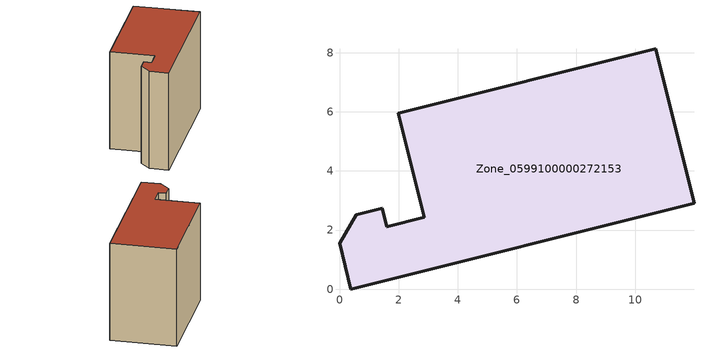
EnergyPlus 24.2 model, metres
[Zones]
Zone_0599100000272153
 floor ground (C_G): 0.39,0 0,1.55 0.56,2.51 1.45,2.73 1.6,2.11 2.87,2.43 1.99,5.95 10.69,8.13 11.99,2.91 z0
 wall outside (C_F): 0,1.55 0.39,0 11.99,2.91 10.69,8.13 1.99,5.95 2.87,2.43 1.6,2.11 1.45,2.73 0.56,2.51 0,1.55 z0:8.37
 roof outside (C_R): 0.39,0 11.99,2.91 10.69,8.13 1.99,5.95 2.87,2.43 1.6,2.11 1.45,2.73 0.56,2.51 0,1.55 z8.37
[BUILDING]
Pand.0599100000272153: North Axis=0; Terrain=City; Loads Convergence Tolerance Value=0.04; Temperature Convergence Tolerance Value=0.4; Solar Distribution=FullExterior; Maximum Number of Warmup Days=25; Minimum Number of Warmup Days=1
[Site:Location]
Rotterdam.The.Hague.AP_ZH_NLD Design_Conditions: Latitude=51.96; Longitude=4.45; Time Zone=1; Elevation=-4.5
[SITE:GROUNDTEMPERATURE:BUILDINGSURFACE]
18, 18, 18, 18, 18, 18, 18, 18, 18, 18, 18, 18
[MATERIAL] Thermal Absorptance=0.9; Solar Absorptance=0.7; Visible Absorptance=0.7
Name | Roughness | Thickness | Conductivity | Density | Specific Heat
G.TI.1975-1991 | MediumSmooth | 0.15 | 0.288461 | 540 | 1210
F.TI.1975-1991 | Rough | 0.3 | 0.230769 | 1920 | 840
R.TI.1975-1991 | MediumRough | 0.2 | 0.153846 | 1500 | 1000
[CONSTRUCTION]
C_G: G.TI.1975-1991
C_F: F.TI.1975-1991
C_R: R.TI.1975-1991
[ZONE]
Zone_0599100000272153: Type=1; Multiplier=1; Ceiling Height=Autocalculate; Volume=Autocalculate; Floor Area=autocalculate; Part of Total Floor Area=Yes
[ZONEINFILTRATION:DESIGNFLOWRATE]
Infil_Zone_0599100000272153: Zone or ZoneList or Space or SpaceList=Zone_0599100000272153; Schedule=AlwaysOn; Design Flow Rate Calculation Method=Flow/Area; Flow Rate per Floor Area=0.003; Constant Term Coefficient=1; Temperature Term Coefficient=0; Velocity Term Coefficient=0; Velocity Squared Term Coefficient=0
[HVACTEMPLATE:ZONE:IDEALLOADSAIRSYSTEM]
Zone_0599100000272153: Maximum Heating Supply Air Temperature=50; Minimum Cooling Supply Air Temperature=13; Maximum Heating Supply Air Humidity Ratio=0.0156; Minimum Cooling Supply Air Humidity Ratio=0.0077; Heating Limit=NoLimit; Cooling Limit=NoLimit; Dehumidification Control Type=ConstantSensibleHeatRatio; Cooling Sensible Heat Ratio=0.7; Dehumidification Setpoint=60; Humidification Control Type=None; Humidification Setpoint=30; Outdoor Air Method=None; Outdoor Air Flow Rate per Person=0.00944; Outdoor Air Flow Rate per Zone Floor Area=0; Outdoor Air Flow Rate per Zone=0; Demand Controlled Ventilation Type=None; Outdoor Air Economizer Type=NoEconomizer; Heat Recovery Type=None; Sensible Heat Recovery Effectiveness=0.7; Latent Heat Recovery Effectiveness=0.65
[ZONECONTROL:THERMOSTAT]
ThermostatControl_Zone_0599100000272153: Zone or ZoneList=Zone_0599100000272153; Control Type Schedule=DualSetpointControlType; Control 1=Thermostat_Zone_0599100000272153; Temperature Difference Between Cutout And Setpoint=0
[THERMOSTATSETPOINT:DUALSETPOINT]
Thermostat_Zone_0599100000272153: Heating Setpoint Temperature Schedule=HeatingSetpoint_Zone_0599100000272153; Cooling Setpoint Temperature Schedule=CoolingSetpoint_Zone_0599100000272153
[SCHEDULE:COMPACT]
HeatingSetpoint_Zone_0599100000272153: Through: 12/31, For: AllDays, Until: 24:00, 21
CoolingSetpoint_Zone_0599100000272153: Through: 12/31, For: AllDays, Until: 24:00, 24
DualSetpointControlType: Through: 12/31, For: AllDays, Until: 24:00, 4
AlwaysOn: Through: 12/31, For: AllDays, Until: 24:00, 1
